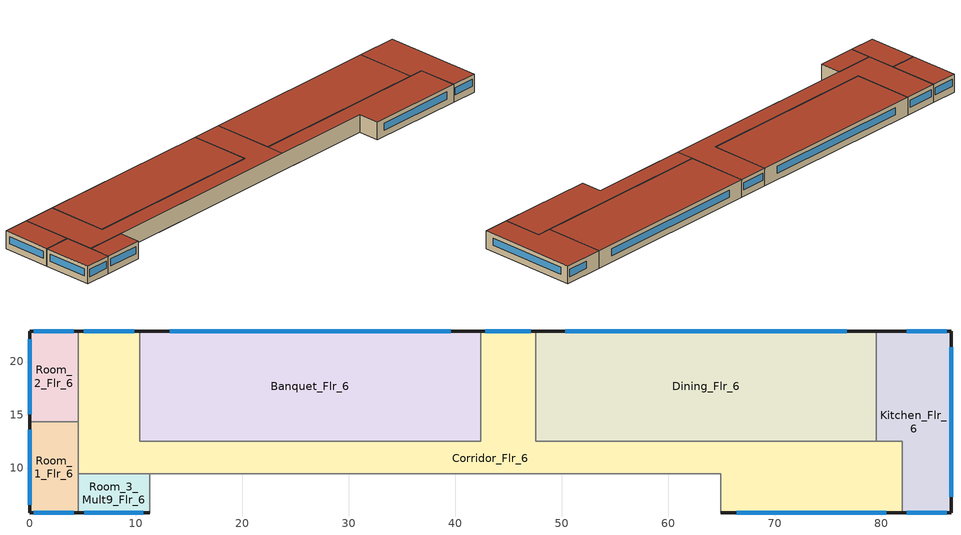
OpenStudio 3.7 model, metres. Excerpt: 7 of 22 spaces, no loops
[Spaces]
Room_2_Flr_6
 floor adiabatic (Floor Adiabatic construction): 4.57,22.86 4.57,14.33 0,14.33 0,22.86 z16.15
 wall outside: 4.57,22.86 0,22.86 0,14.33 z16.15:19.2
 wall to Room_1_Flr_6: 0,14.33 4.57,14.33 z16.15:19.2
 wall to Corridor_Flr_6: 4.57,14.33 4.57,22.86 z16.15:19.2
 window: 0,22.11 0,15.07 / 4.17,22.86 0.4,22.86 z17.26:18.48
 roof outside: 4.57,14.33 4.57,22.86 0,22.86 0,14.33 z19.2
Banquet_Flr_6
 floor adiabatic (Floor Adiabatic construction): 42.37,22.86 42.37,12.5 10.36,12.5 10.36,22.86 z16.15
 wall outside: 42.37,22.86 10.36,22.86 z16.15:19.2
 wall to Corridor_Flr_6: 10.36,22.86 10.36,12.5 42.37,12.5 42.37,22.86 z16.15:19.2
 window: 39.57,22.86 13.16,22.86 z17.26:18.48
 roof outside: 42.37,12.5 42.37,22.86 10.36,22.86 10.36,12.5 z19.2
Corridor_Flr_6
 floor adiabatic (Floor Adiabatic construction): 47.55,22.86 47.55,12.5 81.99,12.5 81.99,5.79 64.92,5.79 64.92,9.45 4.57,9.45 4.57,22.86 10.36,22.86 10.36,12.5 42.37,12.5 42.37,22.86 z16.15
 wall outside: 64.92,5.79 81.99,5.79 / 47.55,22.86 42.37,22.86 / 10.36,22.86 4.57,22.86 z16.15:19.2
 wall to Room_1_Flr_6: 4.57,14.33 4.57,9.45 z16.15:19.2
 wall to Kitchen_Flr_6: 81.99,5.79 81.99,12.5 79.55,12.5 z16.15:19.2
 wall to Dining_Flr_6: 79.55,12.5 47.55,12.5 47.55,22.86 z16.15:19.2
 wall to Room_3_Mult9_Flr_6: 4.57,9.45 11.28,9.45 z16.15:19.2
 wall adiabatic (Wall Adiabatic construction): 64.92,9.45 64.92,5.79 z16.15:19.2
 wall adiabatic: 11.28,9.45 64.92,9.45 z16.15:19.2
 window: 66.42,5.79 80.5,5.79 / 47.09,22.86 42.82,22.86 / 9.86,22.86 5.08,22.86 z17.26:18.48
 roof outside: 81.99,5.79 81.99,12.5 47.55,12.5 47.55,9.45 64.92,9.45 64.92,5.79 z19.2; 47.55,9.45 47.55,22.86 42.37,22.86 42.37,12.5 10.36,12.5 10.36,22.86 4.57,22.86 4.57,9.45 z19.2
Room_3_Mult9_Flr_6
 floor adiabatic (Floor Adiabatic construction): 11.28,9.45 11.28,5.79 4.57,5.79 4.57,9.45 z16.15
 wall outside: 4.57,5.79 11.28,5.79 z16.15:19.2
 wall to Room_1_Flr_6: 4.57,9.45 4.57,5.79 z16.15:19.2
 wall adiabatic (Wall Adiabatic construction): 11.28,5.79 11.28,9.45 z16.15:19.2
 window: 5.16,5.79 10.69,5.79 z17.26:18.48
 roof outside: 11.28,5.79 11.28,9.45 4.57,9.45 4.57,5.79 z19.2
Dining_Flr_6
 floor adiabatic (Floor Adiabatic construction): 79.55,22.86 79.55,12.5 47.55,12.5 47.55,22.86 z16.15
 wall outside: 79.55,22.86 47.55,22.86 z16.15:19.2
 wall to Kitchen_Flr_6: 79.55,12.5 79.55,22.86 z16.15:19.2
 window: 76.75,22.86 50.35,22.86 z17.26:18.48
 roof outside: 79.55,12.5 79.55,22.86 47.55,22.86 47.55,12.5 z19.2
Room_1_Flr_6
 floor adiabatic (Floor Adiabatic construction): 4.57,14.33 4.57,5.79 0,5.79 0,14.33 z16.15
 wall outside: 0,14.33 0,5.79 4.57,5.79 z16.15:19.2
 window: 0,13.58 0,6.54 / 0.4,5.79 4.17,5.79 z17.26:18.48
 roof outside: 4.57,5.79 4.57,14.33 0,14.33 0,5.79 z19.2
Kitchen_Flr_6
 floor adiabatic (Floor Adiabatic construction): 86.56,22.86 86.56,5.79 81.99,5.79 81.99,12.5 79.55,12.5 79.55,22.86 z16.15
 wall outside: 81.99,5.79 86.56,5.79 86.56,22.86 79.55,22.86 z16.15:19.2
 window: 86.56,7.29 86.56,21.37 / 82.39,5.79 86.16,5.79 / 86.16,22.86 82.39,22.86 z17.26:18.48
 roof outside: 86.56,5.79 86.56,22.86 79.55,22.86 79.55,12.5 81.99,12.5 81.99,5.79 z19.2
[Site]
Buffalo Niagara Intl AP_NY_USA: Latitude {deg}=42.93; Longitude {deg}=-78.73; Time Zone {hr}=-5; Elevation {m}=215; Terrain=City
[Building]
-LargeHotel-ASHRAE 169-2013-5A created: 2026-01-24 16:12:00 -0500: North Axis {deg}=0; Default Construction Set=90.1-2016 - LrgHotel - ASHRAE 169-2013-5A; Standards Number of Stories=7; Standards Number of Above Ground Stories=6; Standards Building Type=LargeHotel
[ClimateZones]
Climate Zone Institution Name 1=ASHRAE; Climate Zone Document Name 1=ANSI/ASHRAE Standard 169; Climate Zone Document Year 1=2006; Climate Zone Value 1=5A
[Site:WaterMainsTemperature]
Calculation Method=Correlation; Annual Average Outdoor Air Temperature {C}=8.96667; Maximum Difference In Monthly Average Outdoor Air Temperatures {deltaC}=26.2
[SizingPeriod:DesignDay] Barometric Pressure {Pa}=98769; Rain Indicator=No; Snow Indicator=No; Day of Month=21; Daylight Saving Time Indicator=No; Humidity Condition Type=Wetbulb; Dry-Bulb Temperature Range Modifier Type=DefaultMultipliers
Name | Maximum Dry-Bulb Temperature {C} | Daily Dry-Bulb Temperature Range {deltaC} | Wind Speed {m/s} | Wind Direction {deg} | Month | Day Type | Wetbulb or DewPoint at Maximum Dry-Bulb {C} | Solar Model Indicator | ASHRAE Clear Sky Optical Depth for Beam Irradiance | ASHRAE Clear Sky Optical Depth for Diffuse Irradiance | Sky Clearness
Buffalo.Niagara.Intl.AP_NY_USA Ann Clg .4% Condns DB=>MWB | 30.3 | 9.3 | 5.7 | 240 | 7 | SummerDesignDay | 21.8 | ASHRAETau | 0.462 | 2.001
Buffalo.Niagara.Intl.AP_NY_USA Ann Htg 99.6% Condns DB | -16.3 | 0 | 5.1 | 270 | 1 | WinterDesignDay | -16.3 | ASHRAEClearSky |  |  | 0
[Site:GroundTemperature:FCfactorMethod]
January Ground Temperature {C}=9.7; February Ground Temperature {C}=6; March Ground Temperature {C}=-2.2; April Ground Temperature {C}=-3.4; May Ground Temperature {C}=-4.2; June Ground Temperature {C}=2.7; July Ground Temperature {C}=7.5; August Ground Temperature {C}=13.7; September Ground Temperature {C}=18.6; October Ground Temperature {C}=22; November Ground Temperature {C}=20.7; December Ground Temperature {C}=16.5
[Material:NoMass] Thermal Absorptance=0.9; Solar Absorptance=0.7
Name | Roughness | Thermal Resistance {m2-K/W} | Visible Absorptance
CP02 CARPET PAD | VeryRough | 0.21648 | 0.8
Nonres_Floor_Insulation | MediumSmooth | 2.88292 | 0.7
Typical Insulation R-14.97 | Smooth | 2.63723 | 0.7
Typical Carpet Pad | Smooth | 0.21648 | 0.8
Typical Insulation R-8.72 | Smooth | 1.53614 | 0.7
Typical Insulation R-30.13; Typical Insulation R-30.13 3; Typical Insulation R-30.13 4 | Smooth | 5.30668 | 0.7
Typical Insulation R-1.85; Typical Insulation R-1.85 3; Typical Insulation R-1.85 4 | Smooth | 0.326262 | 0.7
Typical Insulation R-2.38; Typical Insulation R-2.38 3; Typical Insulation R-2.38 4 | Smooth | 0.418404 | 0.7
Typical Insulation R-17.04 2; Typical Insulation R-17.04 3 | Smooth | 3.00072 | 0.7
Typical Insulation R-10.11 2; Typical Insulation R-10.11 3 | Smooth | 1.78074 | 0.7
[Material]
Name | Roughness | Thickness {m} | Conductivity {W/m-K} | Density {kg/m3} | Specific Heat {J/kg-K} | Thermal Absorptance | Solar Absorptance | Visible Absorptance
100mm Normalweight concrete floor | MediumSmooth | 0.1016 | 2.31 | 2322 | 832
G01 13mm gypsum board | Smooth | 0.0127 | 0.16 | 800 | 1090 | 0.9 | 0.7 | 0.5
4 in. Normalweight Concrete Floor | MediumRough | 0.1016 | 2.31 | 2322 | 832 | 0.9 | 0.7 | 0.7
1IN Stucco | Smooth | 0.0253 | 0.6918 | 1858 | 837 | 0.9 | 0.7 | 0.92
8IN CONCRETE HW RefBldg | Rough | 0.2032 | 1.311 | 2240 | 836.8 | 0.9 | 0.7 | 0.7
1/2IN Gypsum | Smooth | 0.0127 | 0.16 | 784.9 | 830 | 0.9 | 0.4 | 0.4
Roof Membrane | VeryRough | 0.0095 | 0.16 | 1121.29 | 1460 | 0.9 | 0.7 | 0.7
Metal Roof Surface; F08 Metal surface | Smooth | 0.0008 | 45.28 | 7824 | 500 | 0.9 | 0.7 | 0.7
8 in. Normalweight Concrete Floor | MediumRough | 0.2032 | 2.31 | 2322 | 832 | 0.9 | 0.7 | 0.7
8 in. Concrete Block Basement Wall | MediumRough | 0.2032 | 1.326 | 1842 | 912 | 0.9 | 0.7 | 0.7
G05 25mm wood | MediumSmooth | 0.0254 | 0.15 | 608 | 1630 | 0.9 | 0.5 | 0.5
6 in. Normalweight Concrete Floor | MediumRough | 0.1524 | 2.31 | 2322 | 832 | 0.9 | 0.7 | 0.7
Std Wood 6inch | MediumSmooth | 0.15 | 0.12 | 540 | 1210 | 0.9 | 0.7 | 0.7
[Construction]
Floor Adiabatic construction: CP02 CARPET PAD, 100mm Normalweight concrete floor, Nonres_Floor_Insulation
Wall Adiabatic construction; LargeHotel Interior Wall: G01 13mm gypsum board, G01 13mm gypsum board
Typical Insulated Exterior Mass Floor R-17.54: Typical Insulation R-14.97, 4 in. Normalweight Concrete Floor, Typical Carpet Pad
Typical Insulated Exterior Mass Wall R-11.11: 1IN Stucco, 8IN CONCRETE HW RefBldg, Typical Insulation R-8.72, 1/2IN Gypsum
Typical IEAD Roof R-31.25: Roof Membrane, Typical Insulation R-30.13, Metal Roof Surface
LargeHotel Interior Floor: G01 13mm gypsum board, Nonres_Floor_Insulation, 100mm Normalweight concrete floor, CP02 CARPET PAD
LargeHotel Interior Ceiling: CP02 CARPET PAD, 100mm Normalweight concrete floor, Nonres_Floor_Insulation, G01 13mm gypsum board
Typical Insulated Carpeted 8in Slab Floor: 8 in. Normalweight Concrete Floor, Typical Carpet Pad
Typical Insulated Basement Mass Wall: 8 in. Concrete Block Basement Wall
U 0.38 SHGC 0.38 Simple Glazing Window U-0.38 SHGC 0.38: U 0.38 SHGC 0.38 Simple Glazing U-0.38 SHGC 0.38
U 0.38 SHGC 0.38 Simple Glazing Window U-0.38 SHGC 0.38 1: U 0.38 SHGC 0.38 Simple Glazing U-0.38 SHGC 0.38 1
Typical Insulated Metal Door R-2.7: F08 Metal surface, Typical Insulation R-1.85
U 0.38 SHGC 0.38 Simple Glazing Window U-0.38 SHGC 0.38 2: U 0.38 SHGC 0.38 Simple Glazing U-0.38 SHGC 0.38 2
Typical Overhead Door R-3.23: Typical Insulation R-2.38
U 0.5 SHGC 0.4 Simple Glazing Skylight U-0.5 SHGC 0.4: U 0.5 SHGC 0.4 Simple Glazing U-0.5 SHGC 0.4
Typical Interior Window: Clear 3mm
Typical Interior Door; Typical Interior Partition: G05 25mm wood
Typical Insulated Carpeted 6in Slab Floor: 6 in. Normalweight Concrete Floor, Typical Carpet Pad
Typical Insulated Exterior Mass Floor R-19.61 2: Typical Insulation R-17.04 2, 4 in. Normalweight Concrete Floor, Typical Carpet Pad
Typical Insulated Exterior Mass Wall R-12.5 2: 1IN Stucco, 8IN CONCRETE HW RefBldg, Typical Insulation R-10.11 2, 1/2IN Gypsum
Typical IEAD Roof R-31.25 3: Roof Membrane, Typical Insulation R-30.13 3, Metal Roof Surface
U 0.38 SHGC 0.38 Simple Glazing Window U-0.38 SHGC 0.38 9: U 0.38 SHGC 0.38 Simple Glazing U-0.38 SHGC 0.38 9
U 0.38 SHGC 0.38 Simple Glazing Window U-0.38 SHGC 0.38 10: U 0.38 SHGC 0.38 Simple Glazing U-0.38 SHGC 0.38 10
Typical Insulated Metal Door R-2.7 3: F08 Metal surface, Typical Insulation R-1.85 3
U 0.38 SHGC 0.38 Simple Glazing Window U-0.38 SHGC 0.38 11: U 0.38 SHGC 0.38 Simple Glazing U-0.38 SHGC 0.38 11
Typical Overhead Door R-3.23 3: Typical Insulation R-2.38 3
U 0.5 SHGC 0.4 Simple Glazing Skylight U-0.5 SHGC 0.4 3: U 0.5 SHGC 0.4 Simple Glazing U-0.5 SHGC 0.4 3
Typical Insulated Exterior Mass Floor R-19.61 3: Typical Insulation R-17.04 3, 4 in. Normalweight Concrete Floor, Typical Carpet Pad
Typical Insulated Exterior Mass Wall R-12.5 3: 1IN Stucco, 8IN CONCRETE HW RefBldg, Typical Insulation R-10.11 3, 1/2IN Gypsum
Typical IEAD Roof R-31.25 4: Roof Membrane, Typical Insulation R-30.13 4, Metal Roof Surface
U 0.38 SHGC 0.38 Simple Glazing Window U-0.38 SHGC 0.38 12: U 0.38 SHGC 0.38 Simple Glazing U-0.38 SHGC 0.38 12
U 0.38 SHGC 0.38 Simple Glazing Window U-0.38 SHGC 0.38 13: U 0.38 SHGC 0.38 Simple Glazing U-0.38 SHGC 0.38 13
Typical Insulated Metal Door R-2.7 4: F08 Metal surface, Typical Insulation R-1.85 4
U 0.38 SHGC 0.38 Simple Glazing Window U-0.38 SHGC 0.38 14: U 0.38 SHGC 0.38 Simple Glazing U-0.38 SHGC 0.38 14
Typical Overhead Door R-3.23 4: Typical Insulation R-2.38 4
U 0.5 SHGC 0.4 Simple Glazing Skylight U-0.5 SHGC 0.4 4: U 0.5 SHGC 0.4 Simple Glazing U-0.5 SHGC 0.4 4
InteriorFurnishings: Std Wood 6inch
[DefaultConstructionSet] Interior Partition Construction=Typical Interior Partition
Name | Default Exterior Surface Constructions | Default Interior Surface Constructions | Default Ground Contact Surface Constructions | Default Exterior SubSurface Constructions | Default Interior SubSurface Constructions
90.1-2016 - LrgHotel - ASHRAE 169-2013-5A | Default Surface Constructions 1 | Default Surface Constructions 2 | Default Surface Constructions 3 | Default Sub Surface Constructions 1 | Default Sub Surface Constructions 2
90.1-2016 - LrgHotel - GuestRoom3 - ASHRAE 169-2013-5A | Default Surface Constructions 10 | Default Surface Constructions 11 | Default Surface Constructions 12 | Default Sub Surface Constructions 7 | Default Sub Surface Constructions 8
90.1-2016 - LrgHotel - GuestRoom4 - ASHRAE 169-2013-5A | Default Surface Constructions 13 | Default Surface Constructions 14 | Default Surface Constructions 15 | Default Sub Surface Constructions 9 | Default Sub Surface Constructions 10
[DefaultSurfaceConstructions]
Name | Floor Construction | Wall Construction | Roof Ceiling Construction
Default Surface Constructions 1 | Typical Insulated Exterior Mass Floor R-17.54 | Typical Insulated Exterior Mass Wall R-11.11 | Typical IEAD Roof R-31.25
Default Surface Constructions 2; Default Surface Constructions 11; Default Surface Constructions 14 | LargeHotel Interior Floor | LargeHotel Interior Wall | LargeHotel Interior Ceiling
Default Surface Constructions 3 | Typical Insulated Carpeted 8in Slab Floor | Typical Insulated Basement Mass Wall
Default Surface Constructions 10 | Typical Insulated Exterior Mass Floor R-19.61 2 | Typical Insulated Exterior Mass Wall R-12.5 2 | Typical IEAD Roof R-31.25 3
Default Surface Constructions 12; Default Surface Constructions 15 | Typical Insulated Carpeted 6in Slab Floor | Typical Insulated Basement Mass Wall
Default Surface Constructions 13 | Typical Insulated Exterior Mass Floor R-19.61 3 | Typical Insulated Exterior Mass Wall R-12.5 3 | Typical IEAD Roof R-31.25 4
[DefaultSubSurfaceConstructions]
Name | Fixed Window Construction | Operable Window Construction | Door Construction | Glass Door Construction | Overhead Door Construction | Skylight Construction | Tubular Daylight Dome Construction | Tubular Daylight Diffuser Construction
Default Sub Surface Constructions 1 | U 0.38 SHGC 0.38 Simple Glazing Window U-0.38 SHGC 0.38 | U 0.38 SHGC 0.38 Simple Glazing Window U-0.38 SHGC 0.38 1 | Typical Insulated Metal Door R-2.7 | U 0.38 SHGC 0.38 Simple Glazing Window U-0.38 SHGC 0.38 2 | Typical Overhead Door R-3.23 | U 0.5 SHGC 0.4 Simple Glazing Skylight U-0.5 SHGC 0.4 | Typical Interior Window | Typical Interior Window
Default Sub Surface Constructions 2; Default Sub Surface Constructions 8; Default Sub Surface Constructions 10 | Typical Interior Window | Typical Interior Window | Typical Interior Door
Default Sub Surface Constructions 7 | U 0.38 SHGC 0.38 Simple Glazing Window U-0.38 SHGC 0.38 9 | U 0.38 SHGC 0.38 Simple Glazing Window U-0.38 SHGC 0.38 10 | Typical Insulated Metal Door R-2.7 3 | U 0.38 SHGC 0.38 Simple Glazing Window U-0.38 SHGC 0.38 11 | Typical Overhead Door R-3.23 3 | U 0.5 SHGC 0.4 Simple Glazing Skylight U-0.5 SHGC 0.4 3 | Typical Interior Window | Typical Interior Window
Default Sub Surface Constructions 9 | U 0.38 SHGC 0.38 Simple Glazing Window U-0.38 SHGC 0.38 12 | U 0.38 SHGC 0.38 Simple Glazing Window U-0.38 SHGC 0.38 13 | Typical Insulated Metal Door R-2.7 4 | U 0.38 SHGC 0.38 Simple Glazing Window U-0.38 SHGC 0.38 14 | Typical Overhead Door R-3.23 4 | U 0.5 SHGC 0.4 Simple Glazing Skylight U-0.5 SHGC 0.4 4 | Typical Interior Window | Typical Interior Window
[WindowMaterial:SimpleGlazingSystem]
Name | U-Factor {W/m2-K} | Solar Heat Gain Coefficient
U 0.38 SHGC 0.38 Simple Glazing U-0.38 SHGC 0.38; U 0.38 SHGC 0.38 Simple Glazing U-0.38 SHGC 0.38 1; U 0.38 SHGC 0.38 Simple Glazing U-0.38 SHGC 0.38 2; U 0.38 SHGC 0.38 Simple Glazing U-0.38 SHGC 0.38 9; U 0.38 SHGC 0.38 Simple Glazing U-0.38 SHGC 0.38 10; U 0.38 SHGC 0.38 Simple Glazing U-0.38 SHGC 0.38 11; U 0.38 SHGC 0.38 Simple Glazing U-0.38 SHGC 0.38 12; U 0.38 SHGC 0.38 Simple Glazing U-0.38 SHGC 0.38 13; U 0.38 SHGC 0.38 Simple Glazing U-0.38 SHGC 0.38 14 | 2.15774 | 0.38
U 0.5 SHGC 0.4 Simple Glazing U-0.5 SHGC 0.4; U 0.5 SHGC 0.4 Simple Glazing U-0.5 SHGC 0.4 3; U 0.5 SHGC 0.4 Simple Glazing U-0.5 SHGC 0.4 4 | 2.83913 | 0.4
[WindowMaterial:Glazing]
Clear 3mm: Optical Data Type=SpectralAverage; Thickness {m}=0.003; Solar Transmittance at Normal Incidence=0.837; Front Side Solar Reflectance at Normal Incidence=0.075; Back Side Solar Reflectance at Normal Incidence=0.075; Visible Transmittance at Normal Incidence=0.898; Front Side Visible Reflectance at Normal Incidence=0.081; Back Side Visible Reflectance at Normal Incidence=0.081; Infrared Transmittance at Normal Incidence=0; Front Side Infrared Hemispherical Emissivity=0.84; Back Side Infrared Hemispherical Emissivity=0.84; Conductivity {W/m-K}=0.9; Dirt Correction Factor for Solar and Visible Transmittance=1; Solar Diffusing=No
[Space] Building Story=Building Story 4; Part of Total Floor Area=Yes
Name | Space Type | Thermal Zone
Room_2_Flr_6 | LargeHotel GuestRoom3 | Room_2_Flr_6 ZN
Banquet_Flr_6 | LargeHotel Banquet | Banquet_Flr_6 ZN
Kitchen_Flr_6 | LargeHotel Kitchen | Kitchen_Flr_6 ZN
Corridor_Flr_6 | LargeHotel Corridor | Corridor_Flr_6 ZN
Room_3_Mult9_Flr_6 | LargeHotel GuestRoom4 | Room_3_Mult9_Flr_6 ZN
Dining_Flr_6 | LargeHotel Banquet | Dining_Flr_6 ZN
Room_1_Flr_6 | LargeHotel GuestRoom3 | Room_1_Flr_6 ZN
[BuildingStory]
Building Story 4: Nominal Z Coordinate {m}=16.152
[SpaceType] Standards Building Type=LargeHotel
Name | Default Schedule Set | Design Specification Outdoor Air Object | Standards Space Type | Default Construction Set
LargeHotel Banquet | LargeHotel Banquet Schedule Set | LargeHotel Banquet Ventilation | Banquet
LargeHotel Corridor | LargeHotel Corridor Schedule Set | LargeHotel Corridor Ventilation | Corridor
LargeHotel GuestRoom3 | LargeHotel GuestRoom3 Schedule Set | LargeHotel GuestRoom3 Ventilation | GuestRoom3 | 90.1-2016 - LrgHotel - GuestRoom3 - ASHRAE 169-2013-5A
LargeHotel GuestRoom4 | LargeHotel GuestRoom4 Schedule Set | LargeHotel GuestRoom4 Ventilation | GuestRoom4 | 90.1-2016 - LrgHotel - GuestRoom4 - ASHRAE 169-2013-5A
LargeHotel Kitchen | LargeHotel Kitchen Schedule Set | LargeHotel Kitchen Ventilation | Kitchen
[People:Definition] Number of People Calculation Method=People/Area; Fraction Radiant=0.3
Name | People per Space Floor Area {person/m2}
LargeHotel Banquet People Definition | 0.753474
LargeHotel GuestRoom3 People Definition | 0.0384272
LargeHotel GuestRoom4 People Definition | 0.061139
LargeHotel Kitchen People Definition | 0.215278
[People] Work Efficiency Schedule=Work Efficiency Schedule; Clothing Insulation Schedule=Clothing Schedule; Air Velocity Schedule=Air Velocity Schedule; Multiplier=1
Name | People Definition | Space or SpaceType
LargeHotel Banquet People | LargeHotel Banquet People Definition | LargeHotel Banquet
LargeHotel GuestRoom3 People | LargeHotel GuestRoom3 People Definition | LargeHotel GuestRoom3
LargeHotel GuestRoom4 People | LargeHotel GuestRoom4 People Definition | LargeHotel GuestRoom4
LargeHotel Kitchen People | LargeHotel Kitchen People Definition | LargeHotel Kitchen
[Lights:Definition] Design Level Calculation Method=Watts/Area; Fraction Radiant=0.7; Fraction Visible=0.2; Return Air Fraction=0
Name | Watts per Space Floor Area {W/m2}
LargeHotel Banquet Lights Definition | 6.78126
LargeHotel Corridor Lights Definition | 7.10418
LargeHotel GuestRoom3 Lights Definition; LargeHotel GuestRoom4 Lights Definition | 8.28821
LargeHotel Kitchen Lights Definition | 11.4097
[Lights] Fraction Replaceable=1
Name | Lights Definition | Space or SpaceType
LargeHotel Banquet Lights | LargeHotel Banquet Lights Definition | LargeHotel Banquet
LargeHotel Corridor Lights | LargeHotel Corridor Lights Definition | LargeHotel Corridor
LargeHotel GuestRoom3 Lights | LargeHotel GuestRoom3 Lights Definition | LargeHotel GuestRoom3
LargeHotel GuestRoom4 Lights | LargeHotel GuestRoom4 Lights Definition | LargeHotel GuestRoom4
LargeHotel Kitchen Lights | LargeHotel Kitchen Lights Definition | LargeHotel Kitchen
[ElectricEquipment:Definition]
Name | Design Level Calculation Method | Watts per Space Floor Area {W/m2} | Fraction Latent | Fraction Radiant | Fraction Lost | Design Level {W}
LargeHotel Banquet Elec Equip Definition | Watts/Area | 67.8234 | 0 | 0.5 | 0
LargeHotel GuestRoom3 Elec Equip Definition | Watts/Area | 6.74897 | 0 | 0.5 | 0
LargeHotel GuestRoom4 Elec Equip Definition | Watts/Area | 10.5163 | 0 | 0.5 | 0
LargeHotel Kitchen Elec Equip Definition | Watts/Area | 508.057 | 0.2 | 0.5 | 0.1
Kitchen Electric Equipment Definition1 | EquipmentLevel |  | 0 | 0.25 | 0 | 457.7
Kitchen Electric Equipment Definition2 | EquipmentLevel |  | 0 | 0.25 | 0 | 285
[ElectricEquipment]
Name | Electric Equipment Definition | Space or SpaceType | Schedule
LargeHotel Banquet Elec Equip | LargeHotel Banquet Elec Equip Definition | LargeHotel Banquet
LargeHotel GuestRoom3 Elec Equip | LargeHotel GuestRoom3 Elec Equip Definition | LargeHotel GuestRoom3
LargeHotel GuestRoom4 Elec Equip | LargeHotel GuestRoom4 Elec Equip Definition | LargeHotel GuestRoom4
LargeHotel Kitchen Elec Equip | LargeHotel Kitchen Elec Equip Definition | LargeHotel Kitchen
Kitchen_Reach-in-Freezer | Kitchen Electric Equipment Definition1 | LargeHotel Kitchen | HotelLarge ALWAYS_ON
Kitchen_Reach-in-Refrigerator | Kitchen Electric Equipment Definition2 | LargeHotel Kitchen | HotelLarge ALWAYS_ON
[DesignSpecification:OutdoorAir] Outdoor Air Method=Sum
Name | Outdoor Air Flow per Person {m3/s-person} | Outdoor Air Flow per Floor Area {m3/s-m2}
LargeHotel Banquet Ventilation; LargeHotel GuestRoom3 Ventilation; LargeHotel GuestRoom4 Ventilation | 0.00235974 | 0.0003048
LargeHotel Corridor Ventilation |  | 0.0003048
LargeHotel Kitchen Ventilation | 0.00353961 | 0.0009144
[DefaultScheduleSet] People Activity Level Schedule=HotelLarge ACTIVITY_SCH; Infiltration Schedule=HotelLarge INFIL_QUARTER_ON_SCH
Name | Number of People Schedule | Lighting Schedule | Electric Equipment Schedule | Gas Equipment Schedule
LargeHotel Banquet Schedule Set | HotelLarge BLDG_OCC_SCH | HotelLarge BLDG_LIGHT_SCH_2013 | HotelLarge Kitchen_Elec_Equip_SCH
LargeHotel Corridor Schedule Set | HotelLarge BLDG_OCC_SCH | HotelLarge BLDG_LIGHT_CORRIDOR_SCH_2013 | HotelLarge BLDG_EQUIP_SCH
LargeHotel GuestRoom3 Schedule Set; LargeHotel GuestRoom4 Schedule Set | HotelLarge GuestRoom_Occ_Sch | HotelLarge BLDG_LIGHT_GUESTROOM_SCH_2013 | HotelLarge GuestRoom_Eqp_Sch_Adva
LargeHotel Kitchen Schedule Set | HotelLarge BLDG_OCC_SCH | HotelLarge BLDG_LIGHT_SCH_2013 | HotelLarge Kitchen_Elec_Equip_SCH | HotelLarge Kitchen_Gas_Equip_SCH
[ThermostatSetpoint:DualSetpoint]
Name | Heating Setpoint Temperature Schedule | Cooling Setpoint Temperature Schedule
LargeHotel Banquet Thermostat 1; LargeHotel Corridor Thermostat 1; LargeHotel Banquet Thermostat 2; LargeHotel Kitchen Thermostat 1 | HotelLarge HTGSETP_SCH | HotelLarge CLGSETP_SCH
LargeHotel GuestRoom3 Thermostat 1; LargeHotel GuestRoom3 Thermostat 2; LargeHotel GuestRoom4 Thermostat 1 | HotelLarge Adva_OccGuestRoom_HtgSP_Sch | HotelLarge Adva_OccGuestRoom_ClgSP_Sch
[GasEquipment:Definition]
LargeHotel Kitchen Gas Equip Definition: Design Level Calculation Method=Watts/Area; Watts per Space Floor Area {W/m2}=2419.57; Fraction Latent=0.1; Fraction Radiant=0.2; Fraction Lost=0.7
[GasEquipment]
LargeHotel Kitchen Gas Equip: Gas Equipment Definition=LargeHotel Kitchen Gas Equip Definition; Space or SpaceType=LargeHotel Kitchen
[SpaceInfiltration:DesignFlowRate] Schedule=HotelLarge INFIL_QUARTER_ON_SCH; Design Flow Rate Calculation Method=Flow/ExteriorArea; Constant Term Coefficient=0; Temperature Term Coefficient=0; Velocity Term Coefficient=0.224; Velocity Squared Term Coefficient=0
Name | Space or SpaceType | Flow per Exterior Surface Area {m3/s-m2}
Banquet_Flr_6 Infiltration | Banquet_Flr_6 | 0.00012945
Corridor_Flr_6 Infiltration | Corridor_Flr_6 | 9.78354e-05
Dining_Flr_6 Infiltration | Dining_Flr_6 | 0.00012945
Kitchen_Flr_6 Infiltration | Kitchen_Flr_6 | 0.00026092
Room_1_Flr_6 Infiltration | Room_1_Flr_6 | 0.000288134
Room_2_Flr_6 Infiltration | Room_2_Flr_6 | 0.000288139
Room_3_Mult9_Flr_6 Infiltration | Room_3_Mult9_Flr_6 | 0.000258882
[ThermalZone] Use Ideal Air Loads=No
Banquet_Flr_6 ZN: Primary Daylighting Control=Banquet_Flr_6 Daylt Sensor 1; Fraction of Zone Controlled by Primary Daylighting Control=0.202; Secondary Daylighting Control=Banquet_Flr_6 Daylt Sensor 2; Fraction of Zone Controlled by Secondary Daylighting Control=0.202; Thermostat=LargeHotel Banquet Thermostat 1
Corridor_Flr_6 ZN: Thermostat=LargeHotel Corridor Thermostat 1
Dining_Flr_6 ZN: Primary Daylighting Control=Dining_Flr_6 Daylt Sensor 1; Fraction of Zone Controlled by Primary Daylighting Control=0.202; Secondary Daylighting Control=Dining_Flr_6 Daylt Sensor 2; Fraction of Zone Controlled by Secondary Daylighting Control=0.202; Thermostat=LargeHotel Banquet Thermostat 2
Kitchen_Flr_6 ZN: Thermostat=LargeHotel Kitchen Thermostat 1
Room_1_Flr_6 ZN: Thermostat=LargeHotel GuestRoom3 Thermostat 1
Room_2_Flr_6 ZN: Thermostat=LargeHotel GuestRoom3 Thermostat 2
Room_3_Mult9_Flr_6 ZN: Thermostat=LargeHotel GuestRoom4 Thermostat 1; Multiplier=9
[AvailabilityManager:NightCycle] Applicability Schedule=Always On Discrete; Control Type=CycleOnAny; Thermostat Tolerance {deltaC}=1
Name | Cycling Run Time {s}
Availability Manager Night Cycle 1 | 1800
Availability Manager Night Cycle 2 | 3600
[Refrigeration:Compressor] Refrigeration Compressor Power Curve=New_Low_Temp_Comp_Pwr_Curve; Refrigeration Compressor Capacity Curve=New_Low_Temp_Comp_Cap_Curve; Rated Return Gas Temperature {C}=18.3; Rated Subcooling {deltaC}=0
Refrigeration Compressor 1; Refrigeration Compressor 2; Refrigeration Compressor 3; Refrigeration Compressor 4; Refrigeration Compressor 5; Refrigeration Compressor 6; Refrigeration Compressor 7; Refrigeration Compressor 8; Refrigeration Compressor 9; Refrigeration Compressor 10; Refrigeration Compressor 11; Refrigeration Compressor 12; Refrigeration Compressor 13; Refrigeration Compressor 14; Refrigeration Compressor 15; Refrigeration Compressor 16; Refrigeration Compressor 17; Refrigeration Compressor 18; Refrigeration Compressor 19; Refrigeration Compressor 20
[EnergyManagementSystem:Sensor]
Name | Output Variable or Output Meter | Output Variable or Output Meter Index Key
Facility_Int_LTG | InteriorLights:Electricity
Mains_Water_Temp_Sen | Site Mains Water Temperature | Environment
OAT | Site Outdoor Air Drybulb Temperature | Environment
[EnergyManagementSystem:Program]
Transformer_Load_Prog: SET Wired_LTG = Facility_Int_LTG*0.0352
Mains_Water_Prg: SET Mains_Water_Temp_Act = Mains_Water_Temp_Sen
VAVWITHREHEATOptimumStartProg0: IF DaylightSavings==0 && DayOfWeek>1 && Hour==5 && OAT<23.9 && OAT>1.7; SET VAVWITHREHEATClgSch0 = 29.4; SET VAVWITHREHEATHtgSch0 = 15.6; ELSEIF DaylightSavings==0 && DayOfWeek==1 && Hour==7 && OAT<23.9 && OAT>1.7; SET VAVWITHREHEATClgSch0 = 29.4; SET VAVWITHREHEATHtgSch0 = 15.6; ELSEIF DaylightSavings==1 && DayOfWeek>1 && Hour==4 && OAT<23.9 && OAT>1.7; SET VAVWITHREHEATClgSch0 = 29.4; SET VAVWITHREHEATHtgSch0 = 15.6; ELSEIF DaylightSavings==1 && DayOfWeek==1 && Hour==6 && OAT<23.9 && OAT>1.7; SET VAVWITHREHEATClgSch0 = 29.4; SET VAVWITHREHEATHtgSch0 = 15.6; ELSE; SET VAVWITHREHEATClgSch0 = NULL; SET VAVWITHREHEATHtgSch0 = NULL; ENDIF
[EnergyManagementSystem:ProgramCallingManager]
Transformer_Load_Prog_Manager: AfterPredictorAfterHVACManagers; Transformer_Load_Prog
Mains_Water_Prg_Mgr: BeginTimestepBeforePredictor; Mains_Water_Prg
VAVWITHREHEATOptimumStartCallingManager0: BeginTimestepBeforePredictor; VAVWITHREHEATOptimumStartProg0
[EnergyManagementSystem:OutputVariable]
Wired_LTG: EMS Variable=Wired_LTG; Type of Data in Variable=Summed; Update Frequency=ZoneTimeStep; Units=J
[ElectricLoadCenter:Transformer]
Transformer_1: Availability Schedule=Always On Discrete; Transformer Usage=PowerInFromGrid; Rated Capacity {VA}=150000; Phase=3; Conductor Material=Aluminum; Full Load Temperature Rise {C}=150; Fraction of Eddy Current Losses=0.1; Performance Input Method=NominalEfficiency; Nameplate Efficiency=0.988; Per Unit Load for Nameplate Efficiency=0.35; Reference Temperature for Nameplate Efficiency {C}=75; Consider Transformer Loss for Utility Cost=Yes; Meter Name 1=Wired_LTG_Electricity; Meter Name 2=InteriorEquipment:Electricity
[InternalMass:Definition]
Internal Mass Definition 1: Construction=InteriorFurnishings; Design Level Calculation Method=SurfaceArea/Area; Surface Area per Space Floor Area=2
[InternalMass] Internal Mass Definition=Internal Mass Definition 1; Multiplier=1
Name | Space or SpaceType
Dining_Flr_6 Mass | Dining_Flr_6
Room_3_Mult9_Flr_6 Mass | Room_3_Mult9_Flr_6
Banquet_Flr_6 Mass | Banquet_Flr_6
Room_2_Flr_6 Mass | Room_2_Flr_6
Room_1_Flr_6 Mass | Room_1_Flr_6
Corridor_Flr_6 Mass | Corridor_Flr_6
Kitchen_Flr_6 Mass | Kitchen_Flr_6
[EnergyManagementSystem:Actuator] Actuated Component Control Type=Schedule Value
Name | Actuated Component | Actuated Component Type
Mains_Water_Temp_Act | Mains Water Temperature | Schedule:Constant
VAVWITHREHEATHtgSch0 | HotelLarge HTGSETP_SCH | Schedule:Year
VAVWITHREHEATClgSch0 | HotelLarge CLGSETP_SCH | Schedule:Year
[Exterior:Lights:Definition]
NonDimming Exterior Lights Def: Design Level {W}=11638.23
[Exterior:Lights]
NonDimming Exterior Lights Def: Exterior Lights Definition=NonDimming Exterior Lights Def; Schedule=Always On; Control Option=AstronomicalClock
[Exterior:FuelEquipment:Definition]
Name | Design Level {W}
Fuel equipment 1 Def | 122222
Fuel equipment 2 Def | 375.9
[Exterior:FuelEquipment] Fuel Use Type=Electricity
Name | Exterior Fuel Equipment Definition | Schedule
Fuel equipment 1 | Fuel equipment 1 Def | HotelLarge BLDG_ELEVATORS
Fuel equipment 2 | Fuel equipment 2 Def | HotelLarge ELEV_LIGHT_FAN_SCH_ADD_DF
[HeatExchanger:AirToAir:SensibleAndLatent] Availability Schedule=Always On Discrete; Nominal Supply Air Flow Rate {m3/s}=autosize; Sensible Effectiveness at 100% Heating Air Flow=0.7; Latent Effectiveness at 100% Heating Air Flow=0.6; Sensible Effectiveness at 75% Heating Air Flow=0.7; Latent Effectiveness at 75% Heating Air Flow=0.6; Sensible Effectiveness at 100% Cooling Air Flow=0.75; Latent Effectiveness at 100% Cooling Air Flow=0.6; Sensible Effectiveness at 75% Cooling Air Flow=0.75; Latent Effectiveness at 75% Cooling Air Flow=0.6; Supply Air Outlet Temperature Control=Yes; Heat Exchanger Type=Rotary; Frost Control Type=ExhaustOnly; Threshold Temperature {C}=-23.3; Initial Defrost Time Fraction=0.167; Rate of Defrost Time Fraction Increase {1/K}=1.44; Economizer Lockout=Yes
Name | Nominal Electric Power {W}
9 Zone DOAS ERV | 1521.67
VAV WITH REHEAT ERV | 6686.5
[SetpointManager:OutdoorAirPretreat] Minimum Setpoint Temperature {C}=-99; Maximum Setpoint Temperature {C}=99; Minimum Setpoint Humidity Ratio {kgWater/kgDryAir}=1e-05; Maximum Setpoint Humidity Ratio {kgWater/kgDryAir}=1
Name | Setpoint Node or NodeList
Setpoint Manager Outdoor Air Pretreat 1 | 9 Zone DOAS ERV Primary Outlet Air Node
Setpoint Manager Outdoor Air Pretreat 2 | VAV WITH REHEAT ERV Primary Outlet Air Node
[Daylighting:Control] Position Z-Coordinate {m}=16.914; Illuminance Setpoint {lux}=215; Lighting Control Type=Stepped; Minimum Input Power Fraction for Continuous Dimming Control=0.3; Minimum Light Output Fraction for Continuous Dimming Control=0.2; Number of Stepped Control Steps=3; Probability Lighting will be Reset When Needed in Manual Stepped Control=1; Maximum Allowable Discomfort Glare Index=22
Name | Space | Position X-Coordinate {m} | Position Y-Coordinate {m}
Banquet_Flr_6 Daylt Sensor 1 | Banquet_Flr_6 | 26.3655 | 21.32088
Banquet_Flr_6 Daylt Sensor 2 | Banquet_Flr_6 | 26.3655 | 19.75844
Dining_Flr_6 Daylt Sensor 1 | Dining_Flr_6 | 63.5505 | 21.32088
Dining_Flr_6 Daylt Sensor 2 | Dining_Flr_6 | 63.5505 | 19.75844
[Schedule:Constant]
Name | Value
Always On Discrete | 1
Mains Water Temperature | 10
[Schedule:Ruleset]
Name | Default Day Schedule | Summer Design Day Schedule | Winter Design Day Schedule
Clothing Schedule | Clothing Schedule Default Winter Clothes
Air Velocity Schedule | Air Velocity Schedule Default
Work Efficiency Schedule | Work Efficiency Schedule Default
HotelLarge BLDG_OCC_SCH | HotelLarge BLDG_OCC_SCH Default | HotelLarge BLDG_OCC_SCH Summer Design Day | HotelLarge BLDG_OCC_SCH Winter Design Day
HotelLarge ACTIVITY_SCH | HotelLarge ACTIVITY_SCH Default | HotelLarge ACTIVITY_SCH Summer Design Day | HotelLarge ACTIVITY_SCH Winter Design Day
HotelLarge BLDG_LIGHT_SCH_2013 | HotelLarge BLDG_LIGHT_SCH_2013 Default | HotelLarge BLDG_LIGHT_SCH_2013 Summer Design Day | HotelLarge BLDG_LIGHT_SCH_2013 Winter Design Day
HotelLarge Kitchen_Elec_Equip_SCH | HotelLarge Kitchen_Elec_Equip_SCH Default | HotelLarge Kitchen_Elec_Equip_SCH Summer Design Day | HotelLarge Kitchen_Elec_Equip_SCH Winter Design Day
HotelLarge INFIL_QUARTER_ON_SCH | HotelLarge INFIL_QUARTER_ON_SCH Default | HotelLarge INFIL_QUARTER_ON_SCH Summer Design Day | HotelLarge INFIL_QUARTER_ON_SCH Winter Design Day
HotelLarge HTGSETP_SCH | HotelLarge HTGSETP_SCH Default | HotelLarge HTGSETP_SCH Summer Design Day | HotelLarge HTGSETP_SCH Winter Design Day
HotelLarge CLGSETP_SCH | HotelLarge CLGSETP_SCH Default | HotelLarge CLGSETP_SCH Summer Design Day | HotelLarge CLGSETP_SCH Winter Design Day
HotelLarge BLDG_EQUIP_SCH | HotelLarge BLDG_EQUIP_SCH Default | HotelLarge BLDG_EQUIP_SCH Summer Design Day | HotelLarge BLDG_EQUIP_SCH Winter Design Day
HotelLarge BLDG_LIGHT_CORRIDOR_SCH_2013 | HotelLarge BLDG_LIGHT_CORRIDOR_SCH_2013 Default | HotelLarge BLDG_LIGHT_CORRIDOR_SCH_2013 Summer Design Day | HotelLarge BLDG_LIGHT_CORRIDOR_SCH_2013 Winter Design Day
HotelLarge GuestRoom_Occ_Sch | HotelLarge GuestRoom_Occ_Sch Default | HotelLarge GuestRoom_Occ_Sch Summer Design Day | HotelLarge GuestRoom_Occ_Sch Winter Design Day
HotelLarge BLDG_LIGHT_GUESTROOM_SCH_2013 | HotelLarge BLDG_LIGHT_GUESTROOM_SCH_2013 Default | HotelLarge BLDG_LIGHT_GUESTROOM_SCH_2013 Summer Design Day | HotelLarge BLDG_LIGHT_GUESTROOM_SCH_2013 Winter Design Day
HotelLarge GuestRoom_Eqp_Sch_Adva | HotelLarge GuestRoom_Eqp_Sch_Adva Default | HotelLarge GuestRoom_Eqp_Sch_Adva Summer Design Day | HotelLarge GuestRoom_Eqp_Sch_Adva Winter Design Day
HotelLarge Adva_OccGuestRoom_HtgSP_Sch | HotelLarge Adva_OccGuestRoom_HtgSP_Sch Default | HotelLarge Adva_OccGuestRoom_HtgSP_Sch Summer Design Day | HotelLarge Adva_OccGuestRoom_HtgSP_Sch Winter Design Day
HotelLarge Adva_OccGuestRoom_ClgSP_Sch | HotelLarge Adva_OccGuestRoom_ClgSP_Sch Default | HotelLarge Adva_OccGuestRoom_ClgSP_Sch Summer Design Day | HotelLarge Adva_OccGuestRoom_ClgSP_Sch Winter Design Day
HotelLarge Kitchen_Gas_Equip_SCH | HotelLarge Kitchen_Gas_Equip_SCH Default | HotelLarge Kitchen_Gas_Equip_SCH Summer Design Day | HotelLarge Kitchen_Gas_Equip_SCH Winter Design Day
HotelLarge ALWAYS_ON | HotelLarge ALWAYS_ON Default | HotelLarge ALWAYS_ON Summer Design Day | HotelLarge ALWAYS_ON Winter Design Day
HotelLarge BLDG_ELEVATORS | HotelLarge BLDG_ELEVATORS Default | HotelLarge BLDG_ELEVATORS Summer Design Day | HotelLarge BLDG_ELEVATORS Winter Design Day
HotelLarge ELEV_LIGHT_FAN_SCH_ADD_DF | HotelLarge ELEV_LIGHT_FAN_SCH_ADD_DF Default | HotelLarge ELEV_LIGHT_FAN_SCH_ADD_DF Summer Design Day | HotelLarge ELEV_LIGHT_FAN_SCH_ADD_DF Winter Design Day
[Schedule:Day]
Clothing Schedule Default Winter Clothes; HotelLarge BLDG_OCC_SCH Summer Design Day; HotelLarge BLDG_LIGHT_SCH_2013 Summer Design Day; HotelLarge BLDG_EQUIP_SCH Summer Design Day; HotelLarge BLDG_LIGHT_CORRIDOR_SCH_2013 Summer Design Day; HotelLarge GuestRoom_Occ_Sch Summer Design Day; HotelLarge BLDG_LIGHT_GUESTROOM_SCH_2013 Summer Design Day; HotelLarge GuestRoom_Eqp_Sch_Adva Summer Design Day; HotelLarge ALWAYS_ON Default; HotelLarge ALWAYS_ON Winter Design Day; HotelLarge ALWAYS_ON Summer Design Day: 24, 0, 1
Clothing Schedule Summer Clothes; HotelLarge BLDG_ELEVATORS Summer Design Day; HotelLarge ELEV_LIGHT_FAN_SCH_ADD_DF Summer Design Day: 24, 0, 0.5
Air Velocity Schedule Default: 24, 0, 0.2
Work Efficiency Schedule Default; HotelLarge BLDG_OCC_SCH Winter Design Day; HotelLarge BLDG_LIGHT_SCH_2013 Winter Design Day; HotelLarge Kitchen_Elec_Equip_SCH Winter Design Day; HotelLarge BLDG_EQUIP_SCH Winter Design Day; HotelLarge BLDG_LIGHT_CORRIDOR_SCH_2013 Winter Design Day; HotelLarge GuestRoom_Occ_Sch Winter Design Day; HotelLarge BLDG_LIGHT_GUESTROOM_SCH_2013 Winter Design Day; HotelLarge GuestRoom_Eqp_Sch_Adva Winter Design Day; HotelLarge Kitchen_Gas_Equip_SCH Winter Design Day: 24, 0, 0
HotelLarge BLDG_OCC_SCH Default: 8, 0, 0.7, 11, 0, 0.5, 13, 0, 0.3, 16, 0, 0.2, 17, 0, 0.3, 19, 0, 0.4, 21, 0, 0.6, 24, 0, 0.8
HotelLarge BLDG_OCC_SCH Sat Day: 6, 0, 0.9, 7, 0, 0.7, 9, 0, 0.5, 17, 0, 0.3, 18, 0, 0.5, 21, 0, 0.6, 24, 0, 0.7
HotelLarge BLDG_OCC_SCH Wkdy Day: 6, 0, 0.9, 7, 0, 0.7, 9, 0, 0.4, 15, 0, 0.2, 16, 0, 0.3, 19, 0, 0.5, 21, 0, 0.7, 22, 0, 0.8, 24, 0, 0.9
HotelLarge ACTIVITY_SCH Default; HotelLarge ACTIVITY_SCH Winter Design Day; HotelLarge ACTIVITY_SCH Summer Design Day: 24, 0, 120
HotelLarge BLDG_LIGHT_SCH_2013 Default: 2, 0, 0.3, 6, 0, 0.2, 7, 0, 0.3, 9, 0, 0.4, 13, 0, 0.3, 18, 0, 0.2, 19, 0, 0.5, 20, 0, 0.7, 21, 0, 0.8, 22, 0, 0.6, 23, 0, 0.5, 24, 0, 0.3
HotelLarge BLDG_LIGHT_SCH_2013 Sat Day: 2, 0, 0.2, 6, 0, 0.1, 8, 0, 0.3, 10, 0, 0.4, 11, 0, 0.3, 18, 0, 0.25, 19, 0, 0.6, 22, 0, 0.7, 23, 0, 0.6, 24, 0, 0.3
HotelLarge BLDG_LIGHT_SCH_2013 Wkdy Day: 1, 0, 0.2, 2, 0, 0.15, 5, 0, 0.1, 6, 0, 0.2, 7, 0, 0.4, 8, 0, 0.5, 10, 0, 0.4, 18, 0, 0.25, 19, 0, 0.6, 20, 0, 0.8, 21, 0, 0.9, 22, 0, 0.8, 23, 0, 0.6, 24, 0, 0.3
HotelLarge Kitchen_Elec_Equip_SCH Default; HotelLarge Kitchen_Elec_Equip_SCH Default|Sun|Wkdy Day: 6, 0, 0.1, 7, 0, 0.25, 24, 0, 0.3
HotelLarge Kitchen_Elec_Equip_SCH Summer Design Day: 24, 0, 0.3
HotelLarge INFIL_QUARTER_ON_SCH Default; HotelLarge INFIL_QUARTER_ON_SCH Winter Design Day; HotelLarge INFIL_QUARTER_ON_SCH Summer Design Day; HotelLarge Kitchen_Gas_Equip_SCH Summer Design Day: 24, 0, 0.25
HotelLarge HTGSETP_SCH Default; HotelLarge HTGSETP_SCH Winter Design Day; HotelLarge HTGSETP_SCH Summer Design Day: 24, 0, 21
HotelLarge CLGSETP_SCH Default; HotelLarge CLGSETP_SCH Winter Design Day; HotelLarge CLGSETP_SCH Summer Design Day: 24, 0, 24
HotelLarge BLDG_EQUIP_SCH Default: 2, 0, 0.4, 6, 0, 0.3, 7, 0, 0.4, 9, 0, 0.5, 13, 0, 0.4, 18, 0, 0.3, 19, 0, 0.6, 20, 0, 0.8, 21, 0, 0.9, 22, 0, 0.7, 23, 0, 0.6, 24, 0, 0.4
HotelLarge BLDG_EQUIP_SCH Sat Day: 2, 0, 0.3, 6, 0, 0.2, 8, 0, 0.4, 10, 0, 0.5, 11, 0, 0.4, 18, 0, 0.35, 19, 0, 0.7, 22, 0, 0.8, 23, 0, 0.7, 24, 0, 0.4
HotelLarge BLDG_EQUIP_SCH Wkdy Day: 1, 0, 0.3, 2, 0, 0.25, 5, 0, 0.2, 6, 0, 0.3, 7, 0, 0.5, 8, 0, 0.6, 10, 0, 0.5, 18, 0, 0.35, 19, 0, 0.7, 20, 0, 0.9, 21, 0, 0.95, 22, 0, 0.9, 23, 0, 0.7, 24, 0, 0.4
HotelLarge BLDG_LIGHT_CORRIDOR_SCH_2013 Default: 2, 0, 0.162689, 6, 0, 0.108459, 7, 0, 0.162689, 9, 0, 0.216918, 13, 0, 0.162689, 18, 0, 0.108459, 19, 0, 0.271147, 20, 0, 0.379607, 21, 0, 0.433836, 22, 0, 0.325377, 23, 0, 0.271147, 24, 0, 0.162689
HotelLarge BLDG_LIGHT_CORRIDOR_SCH_2013 Sat Day: 2, 0, 0.108459, 6, 0, 0.0542295, 8, 0, 0.162689, 10, 0, 0.216918, 18, 0, 0.135574, 19, 0, 0.325377, 22, 0, 0.379607, 23, 0, 0.325377, 24, 0, 0.162689
HotelLarge BLDG_LIGHT_CORRIDOR_SCH_2013 Wkdy Day: 1, 0, 0.108459, 2, 0, 0.0813443, 5, 0, 0.0542295, 6, 0, 0.108459, 7, 0, 0.216918, 8, 0, 0.271147, 10, 0, 0.216918, 11, 0, 0.208575, 18, 0, 0.135574, 19, 0, 0.325377, 20, 0, 0.433836, 21, 0, 0.488065, 22, 0, 0.433836, 23, 0, 0.325377, 24, 0, 0.162689
HotelLarge GuestRoom_Occ_Sch Default: 6, 0, 1, 7, 0, 0.77, 9, 0, 0.53, 17, 0, 0.3, 18, 0, 0.53, 19, 0, 0.54, 21, 0, 0.65, 24, 0, 0.77
HotelLarge GuestRoom_Occ_Sch Wkdy Day: 6, 0, 1, 7, 0, 0.77, 9, 0, 0.43, 15, 0, 0.2, 16, 0, 0.31, 19, 0, 0.54, 21, 0, 0.77, 22, 0, 0.89, 24, 0, 1
HotelLarge BLDG_LIGHT_GUESTROOM_SCH_2013 Default: 2, 0, 0.13, 6, 0, 0.06, 8, 0, 0.33, 9, 0, 0.45, 10, 0, 0.186667, 11, 0, 0.062121, 17, 0, 0.05, 18, 0, 0.0825, 19, 0, 0.68, 22, 0, 0.8, 23, 0, 0.68, 24, 0, 0.33
HotelLarge BLDG_LIGHT_GUESTROOM_SCH_2013 Wkdy Day: 1, 0, 0.11, 2, 0, 0.09, 5, 0, 0.06, 6, 0, 0.11, 7, 0, 0.35, 8, 0, 0.45, 10, 0, 0.35, 16, 0, 0.05, 17, 0, 0.064, 18, 0, 0.07, 19, 0, 0.54, 20, 0, 0.71, 21, 0, 0.8, 22, 0, 0.71, 23, 0, 0.54, 24, 0, 0.26
HotelLarge GuestRoom_Eqp_Sch_Adva Default: 6, 0, 0.17, 7, 0, 0.3, 8, 0, 0.62, 9, 0, 0.9, 10, 0, 0.62, 16, 0, 0.13, 17, 0, 0.21, 18, 0, 0.4, 19, 0, 0.48, 20, 0, 0.46, 21, 0, 0.62, 22, 0, 0.69, 23, 0, 0.34, 24, 0, 0.17
HotelLarge GuestRoom_Eqp_Sch_Adva Wkdy Day: 6, 0, 0.17, 7, 0, 0.62, 8, 0, 0.9, 10, 0, 0.43, 16, 0, 0.12, 17, 0, 0.19, 19, 0, 0.48, 20, 0, 0.46, 21, 0, 0.62, 22, 0, 0.69, 23, 0, 0.34, 24, 0, 0.17
HotelLarge Adva_OccGuestRoom_HtgSP_Sch Default: 8, 0, 21.11, 9, 0, 18.889, 11, 0, 21.111, 16, 0, 18.889, 18, 0, 21.11, 19, 0, 18.889, 24, 0, 21.11
HotelLarge Adva_OccGuestRoom_HtgSP_Sch Winter Design Day; HotelLarge Adva_OccGuestRoom_HtgSP_Sch Summer Design Day; HotelLarge Adva_OccGuestRoom_ClgSP_Sch Winter Design Day; HotelLarge Adva_OccGuestRoom_ClgSP_Sch Summer Design Day: 24, 0, 21.11
HotelLarge Adva_OccGuestRoom_ClgSP_Sch Default: 8, 0, 21.11, 9, 0, 23.333, 11, 0, 21.111, 16, 0, 23.333, 18, 0, 21.11, 19, 0, 23.333, 24, 0, 21.11
HotelLarge Kitchen_Gas_Equip_SCH Default; HotelLarge Kitchen_Gas_Equip_SCH Default|Sat|Wkdy Day: 5, 0, 0.02, 6, 0, 0.05, 7, 0, 0.1, 8, 0, 0.15, 9, 0, 0.2, 10, 0, 0.15, 13, 0, 0.25, 14, 0, 0.2, 15, 0, 0.15, 16, 0, 0.2, 19, 0, 0.3, 21, 0, 0.2, 22, 0, 0.15, 23, 0, 0.1, 24, 0, 0.05
HotelLarge BLDG_ELEVATORS Default; HotelLarge ELEV_LIGHT_FAN_SCH_ADD_DF Default: 4, 0, 0.05, 5, 0, 0.1, 6, 0, 0.2, 7, 0, 0.4, 9, 0, 0.5, 10, 0, 0.35, 16, 0, 0.15, 17, 0, 0.35, 19, 0, 0.5, 21, 0, 0.4, 22, 0, 0.3, 23, 0, 0.2, 24, 0, 0.1
HotelLarge BLDG_ELEVATORS Winter Design Day; HotelLarge ELEV_LIGHT_FAN_SCH_ADD_DF Winter Design Day: 24, 0, 0.05
[Schedule:Rule] Date Specification Type=DateRange; Start Day=1
Name | Schedule Ruleset | Rule Order | Day Schedule | Start Month | End Month | End Day | Apply Saturday | Apply Monday | Apply Tuesday | Apply Wednesday | Apply Thursday | Apply Friday | Apply Sunday
Schedule Rule 1 | Clothing Schedule | 0 | Clothing Schedule Summer Clothes | 5 | 9 | 30
Schedule Rule 2 | HotelLarge BLDG_OCC_SCH | 1 | HotelLarge BLDG_OCC_SCH Sat Day | 1 | 12 | 31 | Yes
Schedule Rule 3 | HotelLarge BLDG_OCC_SCH | 0 | HotelLarge BLDG_OCC_SCH Wkdy Day | 1 | 12 | 31 |  | Yes | Yes | Yes | Yes | Yes
Schedule Rule 4 | HotelLarge BLDG_LIGHT_SCH_2013 | 1 | HotelLarge BLDG_LIGHT_SCH_2013 Sat Day | 1 | 12 | 31 | Yes
Schedule Rule 5 | HotelLarge BLDG_LIGHT_SCH_2013 | 0 | HotelLarge BLDG_LIGHT_SCH_2013 Wkdy Day | 1 | 12 | 31 |  | Yes | Yes | Yes | Yes | Yes
Schedule Rule 6 | HotelLarge Kitchen_Elec_Equip_SCH | 0 | HotelLarge Kitchen_Elec_Equip_SCH Default|Sun|Wkdy Day | 1 | 12 | 31 |  | Yes | Yes | Yes | Yes | Yes | Yes
Schedule Rule 11 | HotelLarge BLDG_EQUIP_SCH | 1 | HotelLarge BLDG_EQUIP_SCH Sat Day | 1 | 12 | 31 | Yes
Schedule Rule 12 | HotelLarge BLDG_EQUIP_SCH | 0 | HotelLarge BLDG_EQUIP_SCH Wkdy Day | 1 | 12 | 31 |  | Yes | Yes | Yes | Yes | Yes
Schedule Rule 13 | HotelLarge BLDG_LIGHT_CORRIDOR_SCH_2013 | 1 | HotelLarge BLDG_LIGHT_CORRIDOR_SCH_2013 Sat Day | 1 | 12 | 31 | Yes
Schedule Rule 14 | HotelLarge BLDG_LIGHT_CORRIDOR_SCH_2013 | 0 | HotelLarge BLDG_LIGHT_CORRIDOR_SCH_2013 Wkdy Day | 1 | 12 | 31 |  | Yes | Yes | Yes | Yes | Yes
Schedule Rule 15 | HotelLarge GuestRoom_Occ_Sch | 0 | HotelLarge GuestRoom_Occ_Sch Wkdy Day | 1 | 12 | 31 |  | Yes | Yes | Yes | Yes | Yes
Schedule Rule 16 | HotelLarge BLDG_LIGHT_GUESTROOM_SCH_2013 | 0 | HotelLarge BLDG_LIGHT_GUESTROOM_SCH_2013 Wkdy Day | 1 | 12 | 31 |  | Yes | Yes | Yes | Yes | Yes
Schedule Rule 17 | HotelLarge GuestRoom_Eqp_Sch_Adva | 0 | HotelLarge GuestRoom_Eqp_Sch_Adva Wkdy Day | 1 | 12 | 31 |  | Yes | Yes | Yes | Yes | Yes
Schedule Rule 18 | HotelLarge Kitchen_Gas_Equip_SCH | 0 | HotelLarge Kitchen_Gas_Equip_SCH Default|Sat|Wkdy Day | 1 | 12 | 31 | Yes | Yes | Yes | Yes | Yes | Yes
[Curve:Bicubic] Minimum Value of x=-40; Maximum Value of x=-17.8; Minimum Value of y=4.4; Maximum Value of y=54.4
Name | Coefficient1 Constant | Coefficient2 x | Coefficient3 x**2 | Coefficient4 y | Coefficient5 y**2 | Coefficient6 x*y | Coefficient7 x**3 | Coefficient8 y**3 | Coefficient9 x**2*y | Coefficient10 x*y**2
New_Low_Temp_Comp_Pwr_Curve | 6274.99 | 61.3907 | 1.62085 | 129.113 | 0.874116 | 1.95812 | 0.0302933 | 0.00575468 | 0.00465396 | -0.000749905
New_Low_Temp_Comp_Cap_Curve | 58336.9 | 1561.74 | 6.60681 | -283.65 | -0.120235 | -12.4957 | -0.116279 | 0.002277 | -0.118148 | 0.0328396
[Schedule:Compact]
Always On: Through: 12/31, For: AllDays, Until: 24:00, 1
